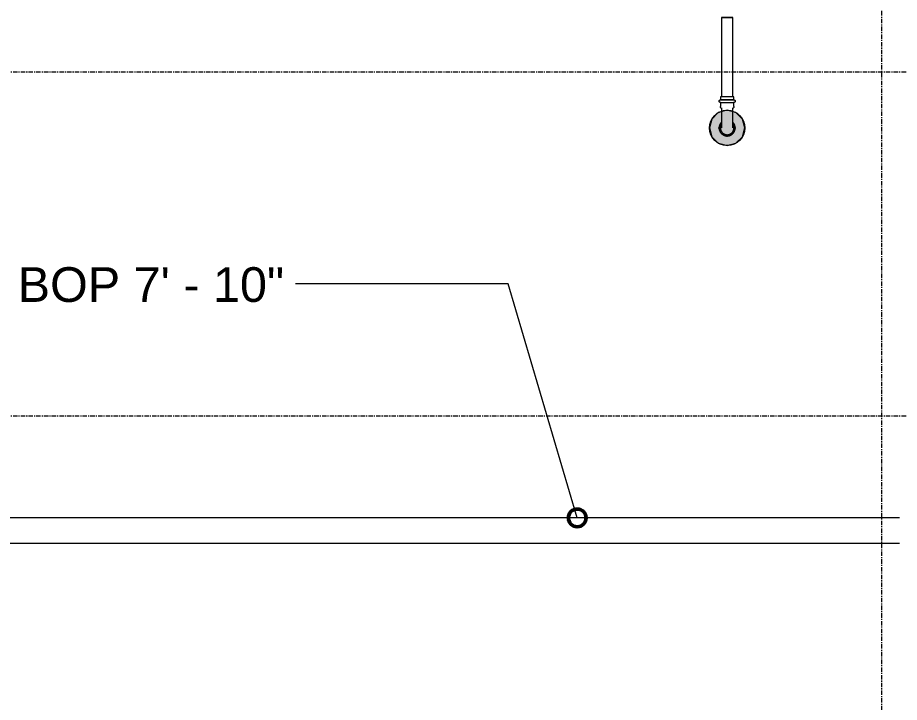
# Model space of a CAD drawing. Header units: inches. Extents: x -3679 to 241, y -496 to 1784.
# Drawn here: x -2538.9 to -2439, y 306.5 to 384.1 of the extents above; entities that cross this region are included whole.
import ezdxf

# ---------------------------------------------------------------- set-up
doc = ezdxf.new("R2010")
doc.units = ezdxf.units.IN
doc.header["$MEASUREMENT"] = 0
doc.linetypes.add('Grid Line', pattern=[0.875, 0.5, -0.125, 0.125, -0.125])
for name, color, linetype, lineweight in [('A-ANNO-NOTE', 250, 'Continuous', 9), ('G-ANNO-DIMS', 251, 'Continuous', 9), ('P-PIPE', 1, 'Continuous', 9), ('P-PIPE-CNTR', 1, 'Continuous', 9), ('S-GRID', 8, 'Continuous', 9)]:
    doc.layers.add(name, color=color, linetype=linetype, lineweight=lineweight)
doc.styles.add('Arial', font='arial.ttf', dxfattribs={"height": 3.934132})

# ---------------------------------------------------------------- blocks, each defined once
blk = doc.blocks.new('Victaulic-VicPress316-Elbow 90-45deg Style P568_P571 - Standard-V2-SECOND LEVEL')
at = {"layer": 'P-PIPE'}
for p, q in [((-3203.704, 731.097), (-3203.704, 730.203)), ((-3202.389, 730.206), (-3202.389, 731.097)), ((-3203.813, 730.051), (-3203.813, 729.6)), ((-3203.046, 729.6), (-3203.813, 729.6)), ((-3203.813, 729.309), (-3203.813, 728.97)), ((-3203.046, 729.309), (-3203.813, 729.309)), ((-3202.28, 729.6), (-3203.046, 729.6)), ((-3202.28, 729.309), (-3203.046, 729.309)), ((-3202.28, 729.6), (-3202.28, 730.051)), ((-3202.28, 728.97), (-3202.28, 729.309)), ((-3203.813, 728.97), (-3203.046, 728.97)), ((-3203.046, 728.97), (-3202.28, 728.97))]:
    blk.add_line(p, q, dxfattribs=at)
at = {"layer": 'P-PIPE', "flags": 128}
for points in [[(-3203.046, 733.402), (-3203.083, 733.401), (-3203.119, 733.399), (-3203.155, 733.395), (-3203.191, 733.39), (-3203.227, 733.384), (-3203.263, 733.376), (-3203.298, 733.366), (-3203.333, 733.356), (-3203.367, 733.344), (-3203.401, 733.33), (-3203.434, 733.315), (-3203.467, 733.299), (-3203.499, 733.281), (-3203.53, 733.263), (-3203.561, 733.243), (-3203.591, 733.222), (-3203.619, 733.199), (-3203.647, 733.176), (-3203.674, 733.151), (-3203.7, 733.125), (-3203.725, 733.099), (-3203.749, 733.071), (-3203.772, 733.043), (-3203.793, 733.013), (-3203.813, 732.983), (-3203.833, 732.952), (-3203.85, 732.92), (-3203.867, 732.887), (-3203.882, 732.854), (-3203.896, 732.82), (-3203.909, 732.786), (-3203.92, 732.751), (-3203.93, 732.716), (-3203.938, 732.681), (-3203.945, 732.645), (-3203.95, 732.609), (-3203.954, 732.573), (-3203.957, 732.536), (-3203.958, 732.5), (-3203.958, 732.463), (-3203.956, 732.427), (-3203.953, 732.391), (-3203.948, 732.354), (-3203.942, 732.318), (-3203.934, 732.283), (-3203.925, 732.247), (-3203.915, 732.212), (-3203.903, 732.178), (-3203.89, 732.144), (-3203.875, 732.11), (-3203.859, 732.078), (-3203.842, 732.045), (-3203.824, 732.014), (-3203.804, 731.983), (-3203.783, 731.953), (-3203.761, 731.924), (-3203.738, 731.896), (-3203.714, 731.869)], [(-3203.046, 733.257), (-3203.077, 733.256), (-3203.107, 733.254), (-3203.138, 733.251), (-3203.168, 733.247), (-3203.198, 733.241), (-3203.228, 733.235), (-3203.258, 733.227), (-3203.287, 733.218), (-3203.316, 733.207), (-3203.345, 733.196), (-3203.373, 733.183), (-3203.4, 733.17), (-3203.427, 733.155), (-3203.453, 733.139), (-3203.479, 733.123), (-3203.504, 733.105), (-3203.528, 733.086), (-3203.551, 733.066), (-3203.574, 733.046), (-3203.596, 733.024), (-3203.617, 733.002), (-3203.637, 732.978), (-3203.656, 732.954), (-3203.674, 732.93), (-3203.691, 732.904), (-3203.707, 732.878), (-3203.722, 732.851), (-3203.736, 732.824), (-3203.749, 732.796), (-3203.76, 732.768), (-3203.771, 732.739), (-3203.78, 732.71), (-3203.789, 732.68), (-3203.796, 732.65), (-3203.801, 732.62), (-3203.806, 732.59), (-3203.809, 732.559), (-3203.812, 732.529), (-3203.812, 732.498), (-3203.812, 732.468), (-3203.811, 732.437), (-3203.808, 732.406), (-3203.804, 732.376), (-3203.799, 732.346), (-3203.792, 732.316), (-3203.785, 732.286), (-3203.776, 732.257), (-3203.766, 732.228), (-3203.755, 732.199), (-3203.743, 732.171), (-3203.73, 732.143), (-3203.715, 732.116), (-3203.704, 732.096)], [(-3202.389, 731.858), (-3202.367, 731.881), (-3202.343, 731.909), (-3202.32, 731.937), (-3202.299, 731.967), (-3202.279, 731.997), (-3202.26, 732.028), (-3202.242, 732.06), (-3202.225, 732.093), (-3202.21, 732.126), (-3202.196, 732.16), (-3202.183, 732.194), (-3202.172, 732.229), (-3202.163, 732.264), (-3202.154, 732.299), (-3202.147, 732.335), (-3202.142, 732.371), (-3202.138, 732.407), (-3202.135, 732.444), (-3202.134, 732.48), (-3202.134, 732.517), (-3202.136, 732.553), (-3202.139, 732.589), (-3202.144, 732.626), (-3202.15, 732.662), (-3202.158, 732.697), (-3202.167, 732.733), (-3202.177, 732.768), (-3202.189, 732.802), (-3202.202, 732.836), (-3202.217, 732.87), (-3202.233, 732.902), (-3202.25, 732.935), (-3202.268, 732.966), (-3202.288, 732.997), (-3202.309, 733.027), (-3202.331, 733.056), (-3202.354, 733.084), (-3202.378, 733.111), (-3202.404, 733.137), (-3202.43, 733.163), (-3202.457, 733.187), (-3202.486, 733.21), (-3202.515, 733.231), (-3202.545, 733.252), (-3202.576, 733.271), (-3202.608, 733.29), (-3202.64, 733.307), (-3202.673, 733.322), (-3202.706, 733.336), (-3202.741, 733.349), (-3202.775, 733.361), (-3202.81, 733.371), (-3202.846, 733.38), (-3202.881, 733.387), (-3202.917, 733.393), (-3202.954, 733.397), (-3202.99, 733.4), (-3203.026, 733.402), (-3203.046, 733.402)], [(-3202.385, 732.102), (-3202.37, 732.129), (-3202.356, 732.156), (-3202.343, 732.184), (-3202.332, 732.212), (-3202.321, 732.241), (-3202.312, 732.27), (-3202.304, 732.3), (-3202.297, 732.33), (-3202.291, 732.36), (-3202.286, 732.39), (-3202.283, 732.421), (-3202.281, 732.451), (-3202.28, 732.482), (-3202.28, 732.512), (-3202.281, 732.543), (-3202.284, 732.574), (-3202.288, 732.604), (-3202.293, 732.634), (-3202.3, 732.664), (-3202.307, 732.694), (-3202.316, 732.723), (-3202.326, 732.752), (-3202.337, 732.781), (-3202.349, 732.809), (-3202.362, 732.837), (-3202.377, 732.864), (-3202.392, 732.89), (-3202.409, 732.916), (-3202.426, 732.941), (-3202.445, 732.966), (-3202.464, 732.989), (-3202.485, 733.012), (-3202.506, 733.034), (-3202.528, 733.055), (-3202.551, 733.075), (-3202.575, 733.095), (-3202.6, 733.113), (-3202.625, 733.13), (-3202.651, 733.147), (-3202.677, 733.162), (-3202.705, 733.176), (-3202.732, 733.189), (-3202.761, 733.201), (-3202.789, 733.212), (-3202.818, 733.222), (-3202.848, 733.23), (-3202.878, 733.238), (-3202.908, 733.244), (-3202.938, 733.249), (-3202.968, 733.253), (-3202.999, 733.255), (-3203.029, 733.256), (-3203.046, 733.257)], [(-3203.704, 732.49), (-3203.704, 732.489), (-3203.704, 732.486), (-3203.704, 732.48), (-3203.704, 732.472), (-3203.704, 732.462), (-3203.704, 732.45), (-3203.704, 732.436), (-3203.704, 732.419), (-3203.704, 732.401), (-3203.704, 732.38), (-3203.704, 732.357), (-3203.704, 732.333), (-3203.704, 732.306), (-3203.704, 732.277), (-3203.704, 732.247), (-3203.704, 732.214), (-3203.704, 732.18), (-3203.704, 732.144), (-3203.704, 732.107), (-3203.704, 732.068), (-3203.704, 732.027), (-3203.704, 731.985), (-3203.704, 731.941), (-3203.704, 731.896), (-3203.704, 731.85), (-3203.704, 731.802), (-3203.704, 731.754), (-3203.704, 731.704), (-3203.704, 731.653), (-3203.704, 731.602), (-3203.704, 731.549), (-3203.704, 731.496), (-3203.704, 731.443), (-3203.704, 731.388), (-3203.704, 731.334), (-3203.704, 731.279), (-3203.704, 731.223), (-3203.704, 731.168), (-3203.704, 731.112), (-3203.704, 731.097)], [(-3202.389, 731.097), (-3202.389, 731.153), (-3202.389, 731.208), (-3202.389, 731.264), (-3202.389, 731.319), (-3202.389, 731.374), (-3202.389, 731.428), (-3202.389, 731.482), (-3202.389, 731.535), (-3202.389, 731.588), (-3202.389, 731.639), (-3202.389, 731.69), (-3202.389, 731.74), (-3202.389, 731.789), (-3202.389, 731.837), (-3202.389, 731.884), (-3202.389, 731.929), (-3202.389, 731.973), (-3202.389, 732.016), (-3202.389, 732.057), (-3202.389, 732.096), (-3202.389, 732.134), (-3202.389, 732.171), (-3202.389, 732.205), (-3202.389, 732.238), (-3202.389, 732.269), (-3202.389, 732.298), (-3202.389, 732.326), (-3202.389, 732.351), (-3202.389, 732.374), (-3202.389, 732.395), (-3202.389, 732.414), (-3202.389, 732.432), (-3202.389, 732.446), (-3202.389, 732.459), (-3202.389, 732.47), (-3202.389, 732.478), (-3202.389, 732.484), (-3202.389, 732.488), (-3202.389, 732.49), (-3202.389, 732.49)], [(-3203.813, 730.051), (-3203.812, 730.062), (-3203.812, 730.073), (-3203.811, 730.084), (-3203.809, 730.094), (-3203.807, 730.105), (-3203.805, 730.116), (-3203.802, 730.126), (-3203.799, 730.137), (-3203.795, 730.147), (-3203.791, 730.157), (-3203.787, 730.167), (-3203.782, 730.177), (-3203.777, 730.186), (-3203.771, 730.196), (-3203.765, 730.205), (-3203.759, 730.214), (-3203.752, 730.222), (-3203.745, 730.231), (-3203.738, 730.239), (-3203.73, 730.246), (-3203.722, 730.254), (-3203.714, 730.261), (-3203.705, 730.268), (-3203.704, 730.269)], [(-3202.389, 730.269), (-3202.38, 730.262), (-3202.372, 730.255), (-3202.364, 730.248), (-3202.356, 730.24), (-3202.348, 730.232), (-3202.341, 730.224), (-3202.335, 730.215), (-3202.328, 730.207), (-3202.322, 730.197), (-3202.317, 730.188), (-3202.311, 730.179), (-3202.306, 730.169), (-3202.302, 730.159), (-3202.298, 730.149), (-3202.294, 730.139), (-3202.291, 730.128), (-3202.288, 730.118), (-3202.285, 730.107), (-3202.283, 730.096), (-3202.282, 730.086), (-3202.281, 730.075), (-3202.28, 730.064), (-3202.28, 730.053), (-3202.28, 730.051)], [(-3203.813, 729.309), (-3203.818, 729.309), (-3203.824, 729.309), (-3203.83, 729.31), (-3203.836, 729.31), (-3203.841, 729.311), (-3203.847, 729.313), (-3203.853, 729.314), (-3203.858, 729.316), (-3203.864, 729.318), (-3203.869, 729.32), (-3203.875, 729.322), (-3203.88, 729.325), (-3203.885, 729.328), (-3203.89, 729.331), (-3203.895, 729.334), (-3203.899, 729.337), (-3203.904, 729.341), (-3203.908, 729.345), (-3203.913, 729.349), (-3203.917, 729.353), (-3203.921, 729.357), (-3203.925, 729.361), (-3203.928, 729.366), (-3203.932, 729.371), (-3203.935, 729.375), (-3203.938, 729.38), (-3203.941, 729.385), (-3203.944, 729.391), (-3203.946, 729.396), (-3203.948, 729.401), (-3203.95, 729.407), (-3203.952, 729.412), (-3203.953, 729.418), (-3203.955, 729.424), (-3203.956, 729.429), (-3203.957, 729.435), (-3203.957, 729.441), (-3203.958, 729.447), (-3203.958, 729.452), (-3203.958, 729.458), (-3203.958, 729.464), (-3203.957, 729.47), (-3203.956, 729.476), (-3203.955, 729.481), (-3203.954, 729.487), (-3203.953, 729.493), (-3203.951, 729.498), (-3203.949, 729.504), (-3203.947, 729.509), (-3203.945, 729.515), (-3203.942, 729.52), (-3203.94, 729.525), (-3203.937, 729.53), (-3203.934, 729.535), (-3203.93, 729.54), (-3203.927, 729.544), (-3203.923, 729.549), (-3203.919, 729.553), (-3203.915, 729.557), (-3203.911, 729.561), (-3203.906, 729.565), (-3203.902, 729.569), (-3203.897, 729.572), (-3203.892, 729.576), (-3203.888, 729.579), (-3203.882, 729.582), (-3203.877, 729.584), (-3203.872, 729.587), (-3203.867, 729.589), (-3203.861, 729.591), (-3203.856, 729.593), (-3203.85, 729.595), (-3203.845, 729.596), (-3203.839, 729.597), (-3203.833, 729.598), (-3203.827, 729.599), (-3203.821, 729.599), (-3203.816, 729.599), (-3203.813, 729.6)], [(-3203.046, 729.6), (-3203.077, 729.6), (-3203.107, 729.6), (-3203.138, 729.6), (-3203.168, 729.6), (-3203.198, 729.6), (-3203.228, 729.6), (-3203.258, 729.6), (-3203.287, 729.6), (-3203.316, 729.6), (-3203.345, 729.6), (-3203.373, 729.6), (-3203.4, 729.6), (-3203.427, 729.6), (-3203.453, 729.6), (-3203.479, 729.6), (-3203.504, 729.6), (-3203.528, 729.6), (-3203.551, 729.6), (-3203.574, 729.6), (-3203.596, 729.6), (-3203.617, 729.6), (-3203.637, 729.6), (-3203.656, 729.6), (-3203.674, 729.6), (-3203.691, 729.6), (-3203.707, 729.6), (-3203.722, 729.6), (-3203.736, 729.6), (-3203.749, 729.6), (-3203.76, 729.6), (-3203.771, 729.6), (-3203.78, 729.6), (-3203.789, 729.6), (-3203.796, 729.6), (-3203.801, 729.6), (-3203.806, 729.6), (-3203.809, 729.6), (-3203.812, 729.6), (-3203.812, 729.6), (-3203.813, 729.6)], [(-3203.813, 729.6), (-3203.812, 729.6), (-3203.81, 729.6), (-3203.807, 729.6), (-3203.803, 729.6), (-3203.797, 729.6), (-3203.791, 729.6), (-3203.783, 729.6), (-3203.774, 729.6)], [(-3203.771, 729.309), (-3203.78, 729.309), (-3203.789, 729.309), (-3203.796, 729.309), (-3203.801, 729.309), (-3203.806, 729.309), (-3203.809, 729.309), (-3203.812, 729.309), (-3203.812, 729.309), (-3203.813, 729.309)], [(-3203.813, 729.309), (-3203.812, 729.309), (-3203.81, 729.309), (-3203.807, 729.309), (-3203.803, 729.309), (-3203.797, 729.309), (-3203.791, 729.309), (-3203.783, 729.309), (-3203.774, 729.309), (-3203.763, 729.309), (-3203.752, 729.309), (-3203.74, 729.309), (-3203.726, 729.309), (-3203.711, 729.309), (-3203.695, 729.309), (-3203.679, 729.309), (-3203.661, 729.309), (-3203.642, 729.309), (-3203.622, 729.309), (-3203.602, 729.309), (-3203.58, 729.309), (-3203.558, 729.309), (-3203.534, 729.309), (-3203.51, 729.309), (-3203.486, 729.309), (-3203.46, 729.309), (-3203.434, 729.309), (-3203.407, 729.309), (-3203.38, 729.309), (-3203.352, 729.309), (-3203.324, 729.309), (-3203.295, 729.309), (-3203.266, 729.309), (-3203.236, 729.309), (-3203.206, 729.309), (-3203.176, 729.309), (-3203.146, 729.309), (-3203.116, 729.309), (-3203.085, 729.309), (-3203.054, 729.309), (-3203.046, 729.309)], [(-3202.28, 729.6), (-3202.28, 729.6), (-3202.282, 729.6), (-3202.285, 729.6), (-3202.289, 729.6), (-3202.295, 729.6), (-3202.302, 729.6), (-3202.309, 729.6), (-3202.318, 729.6), (-3202.329, 729.6), (-3202.34, 729.6), (-3202.353, 729.6), (-3202.366, 729.6), (-3202.381, 729.6), (-3202.397, 729.6), (-3202.413, 729.6), (-3202.431, 729.6), (-3202.45, 729.6), (-3202.47, 729.6), (-3202.49, 729.6), (-3202.512, 729.6), (-3202.534, 729.6), (-3202.558, 729.6), (-3202.582, 729.6), (-3202.606, 729.6), (-3202.632, 729.6), (-3202.658, 729.6), (-3202.685, 729.6), (-3202.712, 729.6), (-3202.74, 729.6), (-3202.768, 729.6), (-3202.797, 729.6), (-3202.826, 729.6), (-3202.856, 729.6), (-3202.886, 729.6), (-3202.916, 729.6), (-3202.946, 729.6), (-3202.977, 729.6), (-3203.007, 729.6), (-3203.038, 729.6), (-3203.046, 729.6)], [(-3203.046, 729.309), (-3203.015, 729.309), (-3202.985, 729.309), (-3202.954, 729.309), (-3202.924, 729.309), (-3202.894, 729.309), (-3202.864, 729.309), (-3202.834, 729.309), (-3202.805, 729.309), (-3202.776, 729.309), (-3202.748, 729.309), (-3202.72, 729.309), (-3202.692, 729.309), (-3202.665, 729.309), (-3202.639, 729.309), (-3202.613, 729.309), (-3202.588, 729.309), (-3202.564, 729.309), (-3202.541, 729.309), (-3202.518, 729.309), (-3202.496, 729.309), (-3202.475, 729.309), (-3202.455, 729.309), (-3202.436, 729.309), (-3202.418, 729.309), (-3202.401, 729.309), (-3202.385, 729.309), (-3202.37, 729.309), (-3202.356, 729.309), (-3202.343, 729.309), (-3202.332, 729.309), (-3202.321, 729.309), (-3202.312, 729.309), (-3202.304, 729.309), (-3202.297, 729.309), (-3202.291, 729.309), (-3202.286, 729.309), (-3202.283, 729.309), (-3202.281, 729.309), (-3202.28, 729.309), (-3202.28, 729.309)], [(-3202.321, 729.6), (-3202.312, 729.6), (-3202.304, 729.6), (-3202.297, 729.6), (-3202.291, 729.6), (-3202.286, 729.6), (-3202.283, 729.6), (-3202.281, 729.6), (-3202.28, 729.6), (-3202.28, 729.6)], [(-3202.28, 729.309), (-3202.28, 729.309), (-3202.282, 729.309), (-3202.285, 729.309), (-3202.289, 729.309), (-3202.295, 729.309), (-3202.302, 729.309), (-3202.309, 729.309), (-3202.318, 729.309)], [(-3202.28, 729.6), (-3202.274, 729.599), (-3202.268, 729.599), (-3202.262, 729.598), (-3202.256, 729.598), (-3202.251, 729.597), (-3202.245, 729.595), (-3202.239, 729.594), (-3202.234, 729.592), (-3202.228, 729.59), (-3202.223, 729.588), (-3202.218, 729.586), (-3202.212, 729.583), (-3202.207, 729.58), (-3202.202, 729.577), (-3202.197, 729.574), (-3202.193, 729.571), (-3202.188, 729.567), (-3202.184, 729.563), (-3202.179, 729.559), (-3202.175, 729.555), (-3202.171, 729.551), (-3202.167, 729.547), (-3202.164, 729.542), (-3202.16, 729.537), (-3202.157, 729.533), (-3202.154, 729.528), (-3202.151, 729.523), (-3202.149, 729.517), (-3202.146, 729.512), (-3202.144, 729.507), (-3202.142, 729.501), (-3202.14, 729.496), (-3202.139, 729.49), (-3202.137, 729.484), (-3202.136, 729.479), (-3202.135, 729.473), (-3202.135, 729.467), (-3202.134, 729.461), (-3202.134, 729.456), (-3202.134, 729.45), (-3202.134, 729.444), (-3202.135, 729.438), (-3202.136, 729.432), (-3202.137, 729.427), (-3202.138, 729.421), (-3202.139, 729.415), (-3202.141, 729.41), (-3202.143, 729.404), (-3202.145, 729.399), (-3202.147, 729.393), (-3202.15, 729.388), (-3202.152, 729.383), (-3202.155, 729.378), (-3202.159, 729.373), (-3202.162, 729.368), (-3202.165, 729.364), (-3202.169, 729.359), (-3202.173, 729.355), (-3202.177, 729.351), (-3202.181, 729.347), (-3202.186, 729.343), (-3202.19, 729.339), (-3202.195, 729.336), (-3202.2, 729.332), (-3202.205, 729.329), (-3202.21, 729.326), (-3202.215, 729.324), (-3202.22, 729.321), (-3202.225, 729.319), (-3202.231, 729.317), (-3202.236, 729.315), (-3202.242, 729.313), (-3202.248, 729.312), (-3202.253, 729.311), (-3202.259, 729.31), (-3202.265, 729.309), (-3202.271, 729.309), (-3202.276, 729.309), (-3202.28, 729.309)]]:
    blk.add_lwpolyline(points, dxfattribs=at)

msp = doc.modelspace()

# ---------------------------------------------------------------- hatches: boundary and pattern name
at = {"layer": 'A-ANNO-NOTE'}
h = msp.add_hatch(color=256, dxfattribs=at)
edge = h.paths.add_edge_path(flags=0)
edge.add_arc((-2458.5, 371.635), 2, 0, 360)
msp.add_hatch(color=256, dxfattribs=at).paths.add_polyline_path([(-2458.5, 369.635), (-2457.5, 369.903), (-2456.768, 370.635), (-2456.5, 371.635), (-2456.768, 372.635), (-2457.5, 373.367), (-2458.5, 373.635), (-2459.5, 373.367), (-2460.232, 372.635), (-2460.5, 371.635), (-2460.232, 370.635), (-2459.5, 369.903)], flags=0)

# ---------------------------------------------------------------- linework, layer by layer
for p, q in [((-2458.5, 373.635), (-2459.5, 373.367)), ((-2457.5, 373.367), (-2458.5, 373.635)), ((-2460.232, 372.635), (-2460.5, 371.635)), ((-2459.5, 373.367), (-2460.232, 372.635)), ((-2456.768, 372.635), (-2457.5, 373.367)), ((-2456.5, 371.635), (-2456.768, 372.635)), ((-2460.5, 371.635), (-2460.232, 370.635)), ((-2456.768, 370.635), (-2456.5, 371.635)), ((-2460.232, 370.635), (-2459.5, 369.903)), ((-2457.5, 369.903), (-2456.768, 370.635)), ((-2459.5, 369.903), (-2458.5, 369.635)), ((-2458.5, 369.635), (-2457.5, 369.903))]:
    msp.add_line(p, q, dxfattribs=at)
msp.add_circle((-2458.5, 371.635), 2, dxfattribs=at)
at = {"layer": 'G-ANNO-DIMS'}
for p, q in [((-2483.318, 353.98), (-2507.404, 353.98)), ((-2475.482, 327.437), (-2483.318, 353.98))]:
    msp.add_line(p, q, dxfattribs=at)
at = {"layer": 'G-ANNO-DIMS', "lineweight": 50}
msp.add_circle((-2475.482, 327.437), 1, dxfattribs=at)
at = {"layer": 'P-PIPE'}
for p, q in [((-2459.158, 384.139), (-2459.158, 375.155)), ((-2459.158, 384.139), (-2457.843, 384.139)), ((-2459.135, 384.139), (-2459.157, 384.139)), ((-2459.069, 384.139), (-2459.135, 384.139)), ((-2458.965, 384.139), (-2459.069, 384.139)), ((-2458.829, 384.139), (-2458.965, 384.139)), ((-2458.67, 384.139), (-2458.829, 384.139)), ((-2458.33, 384.139), (-2458.67, 384.139)), ((-2458.171, 384.139), (-2458.33, 384.139)), ((-2458.035, 384.139), (-2458.171, 384.139)), ((-2457.931, 384.139), (-2458.035, 384.139)), ((-2457.865, 384.139), (-2457.931, 384.139)), ((-2457.843, 384.139), (-2457.865, 384.139)), ((-2457.843, 375.155), (-2457.843, 384.139)), ((-2438.992, 327.437), (-2577.008, 327.437)), ((-2577.008, 324.562), (-2438.992, 324.562))]:
    msp.add_line(p, q, dxfattribs=at)
at = {"layer": 'P-PIPE-CNTR'}
for p, q in [((-2459.5, 371.635), (-2459.236, 371.635)), ((-2457.764, 371.635), (-2457.5, 371.635)), ((-2458.5, 370.635), (-2458.5, 370.897))]:
    msp.add_line(p, q, dxfattribs=at)
at = {"layer": 'S-GRID', "linetype": 'Grid Line'}
for p, q in [((-2441, 1771.743), (-2441, -484.257)), ((-3666.394, 378), (228, 378)), ((-3666.394, 339), (226, 339))]:
    msp.add_line(p, q, dxfattribs=at)

# ---------------------------------------------------------------- block references
at = {"layer": 'P-PIPE', "rotation": 180}
msp.add_blockref('Victaulic-VicPress316-Elbow 90-45deg Style P568_P571 - Standard-V2-SECOND LEVEL', (-5661.546, 1104.125), dxfattribs=at)

# ---------------------------------------------------------------- texts
at = {"layer": 'G-ANNO-DIMS', "insert": (-2538.864, 355.849), "char_height": 3.93413, "width": 35.952, "attachment_point": 1, "line_spacing_factor": 0.938532, "style": 'Arial'}
msp.add_mtext('BOP 7\' - 10"', dxfattribs=at)

doc.saveas('drawing.dxf')
